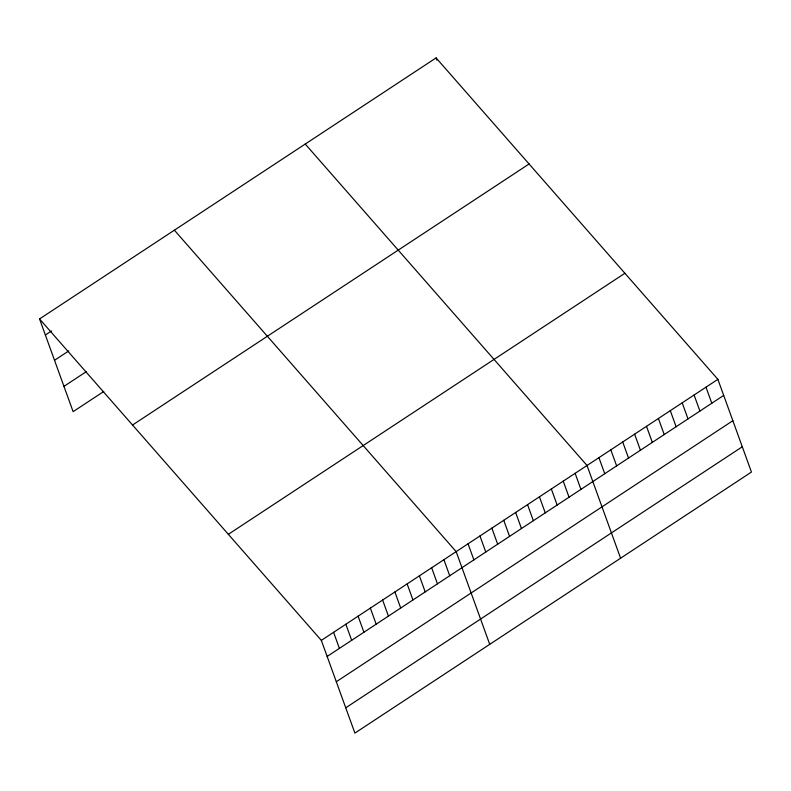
<?xml version="1.0" encoding="UTF-8"?>
<svg xmlns="http://www.w3.org/2000/svg" width="791" height="791" viewBox="0 0 791 791"><rect width="100%" height="100%" fill="white"/><g stroke="black" fill="none" stroke-linecap="round" stroke-linejoin="round"><path stroke-width="1.19" d="M39.55 318.941L436.098 57.901L717.882 379.344L751.45 472.059L354.902 733.099L321.334 640.384L39.55 318.941L73.118 411.656L103.759 391.486M45.364 334.998L51.494 330.964M54.52 360.3L68.817 350.888M63.952 386.364L86.427 371.572M132.542 425.014L529.09 163.974M228.342 534.311L624.9 273.271M321.334 640.384L717.882 379.344M327.148 656.451L723.696 395.411M336.304 681.743L732.862 420.703M345.746 707.807L742.294 446.767M305.237 144.041L587.021 465.484L620.589 558.209M174.376 230.181L456.16 551.634L489.728 644.349M705.987 387.175L711.801 403.242M694.093 395.006L699.906 411.073M682.198 402.837L688.012 418.904M670.303 410.667L676.117 426.735M658.399 418.498L664.222 434.566M646.504 426.329L652.318 442.396M634.609 434.16L640.423 450.227M622.715 441.991L628.529 458.058M610.82 449.822L616.634 465.889M598.925 457.653L604.739 473.72M436.098 57.901L436.929 60.195M575.126 473.315L580.94 489.382M563.232 481.146L569.045 497.213M551.337 488.976L557.151 505.044M539.442 496.807L545.256 512.875M527.538 504.638L533.361 520.705M515.643 512.469L521.457 528.536M503.748 520.31L509.562 536.367M491.854 528.141L497.668 544.198M479.959 535.972L485.773 552.029M468.064 543.803L473.878 559.86M443.909 559.702L449.723 575.759M431.649 567.77L437.463 583.827M419.388 575.838L425.202 591.895M407.138 583.906L412.951 599.964M394.877 591.975L400.691 608.032M382.617 600.043L388.44 616.1M370.366 608.111L376.18 624.168M358.105 616.179L363.919 632.236M345.855 624.247L351.669 640.305M333.594 632.316L339.408 648.383"/></g></svg>
